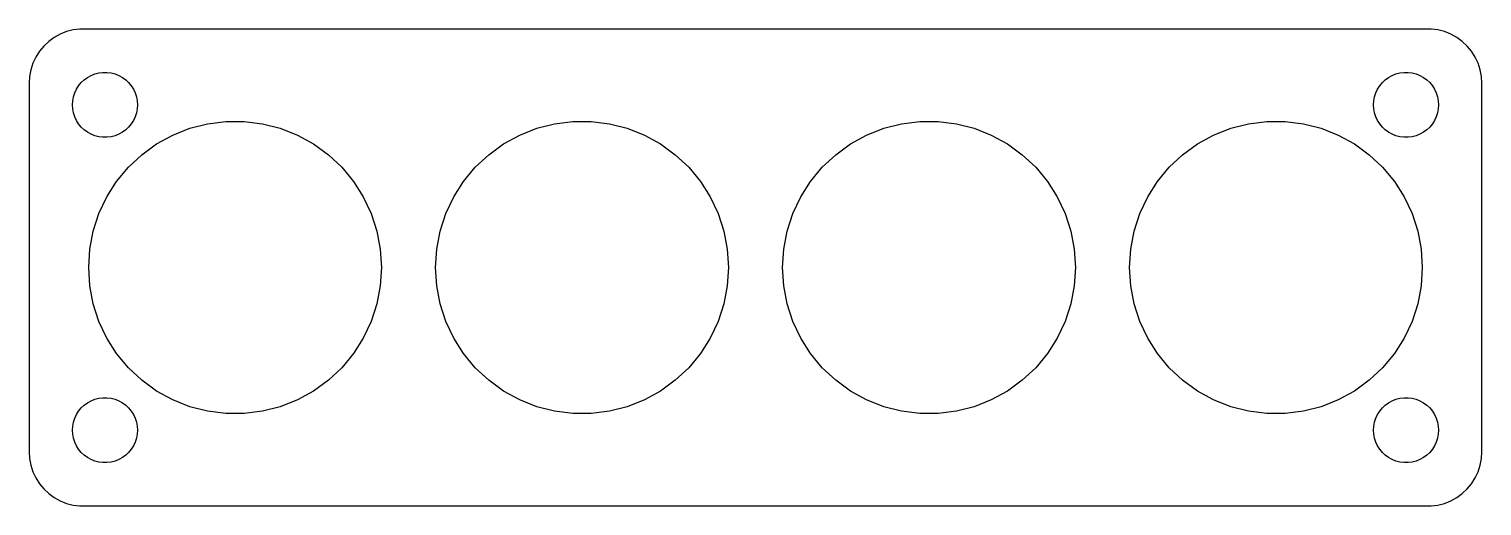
# Model space of a CAD drawing. Header units: metres. Extents: x -67 to 67, y -22 to 22.
import ezdxf

# ---------------------------------------------------------------- set-up
doc = ezdxf.new("R2010")
doc.units = ezdxf.units.M

msp = doc.modelspace()

# ---------------------------------------------------------------- linework, layer by layer
for p, q in [((-64.1289, 21.5241), (-64.6791, 21.2216)), ((-63.5451, 21.7553), (-64.1289, 21.5241)), ((-62.9369, 21.9114), (-63.5451, 21.7553)), ((-62.3139, 21.9901), (-62.9369, 21.9114)), ((62.3139, 21.9901), (-62.3139, 21.9901)), ((62.9369, 21.9114), (62.3139, 21.9901)), ((63.5451, 21.7553), (62.9369, 21.9114)), ((64.1289, 21.5241), (63.5451, 21.7553)), ((64.6791, 21.2216), (64.1289, 21.5241)), ((-65.6448, 20.4227), (-66.0451, 19.9389)), ((-65.1871, 20.8526), (-65.6448, 20.4227)), ((-64.6791, 21.2216), (-65.1871, 20.8526)), ((65.1871, 20.8526), (64.6791, 21.2216)), ((65.6448, 20.4227), (65.1871, 20.8526)), ((66.0451, 19.9389), (65.6448, 20.4227)), ((-66.6489, 18.8406), (-66.8429, 18.2434)), ((-66.3815, 19.4088), (-66.6489, 18.8406)), ((-66.0451, 19.9389), (-66.3815, 19.4088)), ((66.3815, 19.4088), (66.0451, 19.9389)), ((66.6489, 18.8406), (66.3815, 19.4088)), ((66.8429, 18.2434), (66.6489, 18.8406)), ((-66.9606, 17.6267), (-67, 17)), ((-66.8429, 18.2434), (-66.9606, 17.6267)), ((-61.9123, 17.3115), (-61.6075, 17.533)), ((-61.6075, 17.533), (-61.2773, 17.7145)), ((-61.2773, 17.7145), (-60.927, 17.8532)), ((-60.927, 17.8532), (-60.5621, 17.9469)), ((-60.5621, 17.9469), (-60.1884, 17.9941)), ((-60.1884, 17.9941), (-59.8116, 17.9941)), ((-59.8116, 17.9941), (-59.4379, 17.9469)), ((-59.4379, 17.9469), (-59.0729, 17.8532)), ((-59.0729, 17.8532), (-58.7227, 17.7145)), ((-58.7227, 17.7145), (-58.3925, 17.533)), ((-58.3925, 17.533), (-58.0877, 17.3115)), ((58.0877, 17.3115), (58.3925, 17.533)), ((58.3925, 17.533), (58.7227, 17.7145)), ((58.7227, 17.7145), (59.0729, 17.8532)), ((59.0729, 17.8532), (59.4379, 17.9469)), ((59.4379, 17.9469), (59.8116, 17.9941)), ((59.8116, 17.9941), (60.1884, 17.9941)), ((60.1884, 17.9941), (60.5621, 17.9469)), ((60.5621, 17.9469), (60.927, 17.8532)), ((60.927, 17.8532), (61.2773, 17.7145)), ((61.2773, 17.7145), (61.6075, 17.533)), ((61.6075, 17.533), (61.9123, 17.3115)), ((66.9606, 17.6267), (66.8429, 18.2434)), ((67, 17), (66.9606, 17.6267)), ((-67, 17), (-67, -17)), ((-62.9057, 15.7461), (-62.7893, 16.1044)), ((-62.7893, 16.1044), (-62.6289, 16.4453)), ((-62.6289, 16.4453), (-62.427, 16.7634)), ((-62.427, 16.7634), (-62.1869, 17.0536)), ((-62.1869, 17.0536), (-61.9123, 17.3115)), ((-58.0877, 17.3115), (-57.8131, 17.0536)), ((-57.8131, 17.0536), (-57.5729, 16.7634)), ((-57.5729, 16.7634), (-57.3711, 16.4453)), ((-57.3711, 16.4453), (-57.2107, 16.1044)), ((-57.2107, 16.1044), (-57.0942, 15.7461)), ((57.0942, 15.7461), (57.2107, 16.1044)), ((57.2107, 16.1044), (57.3711, 16.4453)), ((57.3711, 16.4453), (57.5729, 16.7634)), ((57.5729, 16.7634), (57.8131, 17.0536)), ((57.8131, 17.0536), (58.0877, 17.3115)), ((61.9123, 17.3115), (62.1869, 17.0536)), ((62.1869, 17.0536), (62.427, 16.7634)), ((62.427, 16.7634), (62.6289, 16.4453)), ((62.6289, 16.4453), (62.7893, 16.1044)), ((62.7893, 16.1044), (62.9057, 15.7461)), ((67, -17), (67, 17)), ((-63, 15), (-62.9763, 15.376)), ((-62.9763, 14.624), (-63, 15)), ((-62.9763, 15.376), (-62.9057, 15.7461)), ((-57.0942, 15.7461), (-57.0237, 15.376)), ((-57.0237, 15.376), (-57, 15)), ((-57, 15), (-57.0237, 14.624)), ((57, 15), (57.0237, 15.376)), ((57.0237, 14.624), (57, 15)), ((57.0237, 15.376), (57.0942, 15.7461)), ((62.9057, 15.7461), (62.9763, 15.376)), ((62.9763, 15.376), (63, 15)), ((63, 15), (62.9763, 14.624)), ((-62.9057, 14.2539), (-62.9763, 14.624)), ((-62.7893, 13.8956), (-62.9057, 14.2539)), ((-62.6289, 13.5547), (-62.7893, 13.8956)), ((-62.427, 13.2366), (-62.6289, 13.5547)), ((-57.3711, 13.5547), (-57.5729, 13.2366)), ((-57.2107, 13.8956), (-57.3711, 13.5547)), ((-57.0942, 14.2539), (-57.2107, 13.8956)), ((-57.0237, 14.624), (-57.0942, 14.2539)), ((-50.5296, 13.2609), (-48.8477, 13.4734)), ((-48.8477, 13.4734), (-47.1523, 13.4734)), ((-47.1523, 13.4734), (-45.4704, 13.2609)), ((-18.5296, 13.2609), (-16.8477, 13.4734)), ((-16.8477, 13.4734), (-15.1523, 13.4734)), ((-15.1523, 13.4734), (-13.4704, 13.2609)), ((13.4704, 13.2609), (15.1523, 13.4734)), ((15.1523, 13.4734), (16.8477, 13.4734)), ((16.8477, 13.4734), (18.5296, 13.2609)), ((45.4704, 13.2609), (47.1523, 13.4734)), ((47.1523, 13.4734), (48.8477, 13.4734)), ((48.8477, 13.4734), (50.5296, 13.2609)), ((57.0942, 14.2539), (57.0237, 14.624)), ((57.2107, 13.8956), (57.0942, 14.2539)), ((57.3711, 13.5547), (57.2107, 13.8956)), ((57.5729, 13.2366), (57.3711, 13.5547)), ((62.6289, 13.5547), (62.427, 13.2366)), ((62.7893, 13.8956), (62.6289, 13.5547)), ((62.9057, 14.2539), (62.7893, 13.8956)), ((62.9763, 14.624), (62.9057, 14.2539)), ((-62.1869, 12.9464), (-62.427, 13.2366)), ((-61.9123, 12.6884), (-62.1869, 12.9464)), ((-61.6075, 12.467), (-61.9123, 12.6884)), ((-61.2773, 12.2855), (-61.6075, 12.467)), ((-60.927, 12.1468), (-61.2773, 12.2855)), ((-60.5621, 12.0531), (-60.927, 12.1468)), ((-59.0729, 12.1468), (-59.4379, 12.0531)), ((-58.7227, 12.2855), (-59.0729, 12.1468)), ((-58.3925, 12.467), (-58.7227, 12.2855)), ((-58.0877, 12.6884), (-58.3925, 12.467)), ((-57.8131, 12.9464), (-58.0877, 12.6884)), ((-57.5729, 13.2366), (-57.8131, 12.9464)), ((-55.2337, 11.3984), (-53.748, 12.2152)), ((-53.748, 12.2152), (-52.1717, 12.8392)), ((-52.1717, 12.8392), (-50.5296, 13.2609)), ((-45.4704, 13.2609), (-43.8283, 12.8392)), ((-43.8283, 12.8392), (-42.252, 12.2152)), ((-42.252, 12.2152), (-40.7663, 11.3984)), ((-23.2337, 11.3984), (-21.748, 12.2152)), ((-21.748, 12.2152), (-20.1717, 12.8392)), ((-20.1717, 12.8392), (-18.5296, 13.2609)), ((-13.4704, 13.2609), (-11.8283, 12.8392)), ((-11.8283, 12.8392), (-10.252, 12.2152)), ((-10.252, 12.2152), (-8.76633, 11.3984)), ((8.76633, 11.3984), (10.252, 12.2152)), ((10.252, 12.2152), (11.8283, 12.8392)), ((11.8283, 12.8392), (13.4704, 13.2609)), ((18.5296, 13.2609), (20.1717, 12.8392)), ((20.1717, 12.8392), (21.748, 12.2152)), ((21.748, 12.2152), (23.2337, 11.3984)), ((40.7663, 11.3984), (42.252, 12.2152)), ((42.252, 12.2152), (43.8283, 12.8392)), ((43.8283, 12.8392), (45.4704, 13.2609)), ((50.5296, 13.2609), (52.1717, 12.8392)), ((52.1717, 12.8392), (53.748, 12.2152)), ((53.748, 12.2152), (55.2337, 11.3984)), ((57.8131, 12.9464), (57.5729, 13.2366)), ((58.0877, 12.6884), (57.8131, 12.9464)), ((58.3925, 12.467), (58.0877, 12.6884)), ((58.7227, 12.2855), (58.3925, 12.467)), ((59.0729, 12.1468), (58.7227, 12.2855)), ((59.4379, 12.0531), (59.0729, 12.1468)), ((60.927, 12.1468), (60.5621, 12.0531)), ((61.2773, 12.2855), (60.927, 12.1468)), ((61.6075, 12.467), (61.2773, 12.2855)), ((61.9123, 12.6884), (61.6075, 12.467)), ((62.1869, 12.9464), (61.9123, 12.6884)), ((62.427, 13.2366), (62.1869, 12.9464)), ((-60.1884, 12.0059), (-60.5621, 12.0531)), ((-59.8116, 12.0059), (-60.1884, 12.0059)), ((-59.4379, 12.0531), (-59.8116, 12.0059)), ((-56.6052, 10.4019), (-55.2337, 11.3984)), ((-40.7663, 11.3984), (-39.3948, 10.4019)), ((-24.6052, 10.4019), (-23.2337, 11.3984)), ((-8.76633, 11.3984), (-7.39478, 10.4019)), ((7.39478, 10.4019), (8.76633, 11.3984)), ((23.2337, 11.3984), (24.6052, 10.4019)), ((39.3948, 10.4019), (40.7663, 11.3984)), ((55.2337, 11.3984), (56.6052, 10.4019)), ((59.8116, 12.0059), (59.4379, 12.0531)), ((60.1884, 12.0059), (59.8116, 12.0059)), ((60.5621, 12.0531), (60.1884, 12.0059)), ((-57.8411, 9.24138), (-56.6052, 10.4019)), ((-39.3948, 10.4019), (-38.1589, 9.24138)), ((-25.8411, 9.24138), (-24.6052, 10.4019)), ((-7.39478, 10.4019), (-6.15892, 9.24138)), ((6.15892, 9.24138), (7.39478, 10.4019)), ((24.6052, 10.4019), (25.8411, 9.24138)), ((38.1589, 9.24138), (39.3948, 10.4019)), ((56.6052, 10.4019), (57.8411, 9.24138)), ((-58.9217, 7.93509), (-57.8411, 9.24138)), ((-38.1589, 9.24138), (-37.0783, 7.93509)), ((-26.9217, 7.93509), (-25.8411, 9.24138)), ((-6.15892, 9.24138), (-5.07826, 7.93509)), ((5.07826, 7.93509), (6.15892, 9.24138)), ((25.8411, 9.24138), (26.9217, 7.93509)), ((37.0783, 7.93509), (38.1589, 9.24138)), ((57.8411, 9.24138), (58.9217, 7.93509)), ((-59.8301, 6.50366), (-58.9217, 7.93509)), ((-37.0783, 7.93509), (-36.1699, 6.50366)), ((-27.8301, 6.50366), (-26.9217, 7.93509)), ((-5.07826, 7.93509), (-4.16985, 6.50366)), ((4.16985, 6.50366), (5.07826, 7.93509)), ((26.9217, 7.93509), (27.8301, 6.50366)), ((36.1699, 6.50366), (37.0783, 7.93509)), ((58.9217, 7.93509), (59.8301, 6.50366)), ((-60.552, 4.96968), (-59.8301, 6.50366)), ((-36.1699, 6.50366), (-35.448, 4.96968)), ((-28.552, 4.96968), (-27.8301, 6.50366)), ((-4.16985, 6.50366), (-3.44801, 4.96968)), ((3.44801, 4.96968), (4.16985, 6.50366)), ((27.8301, 6.50366), (28.552, 4.96968)), ((35.448, 4.96968), (36.1699, 6.50366)), ((59.8301, 6.50366), (60.552, 4.96968)), ((-61.0759, 3.3573), (-60.552, 4.96968)), ((-35.448, 4.96968), (-34.9241, 3.3573)), ((-29.0759, 3.3573), (-28.552, 4.96968)), ((-3.44801, 4.96968), (-2.92412, 3.3573)), ((2.92412, 3.3573), (3.44801, 4.96968)), ((28.552, 4.96968), (29.0759, 3.3573)), ((34.9241, 3.3573), (35.448, 4.96968)), ((60.552, 4.96968), (61.0759, 3.3573)), ((-61.3935, 1.69199), (-61.0759, 3.3573)), ((-34.9241, 3.3573), (-34.6064, 1.69199)), ((-29.3935, 1.69199), (-29.0759, 3.3573)), ((-2.92412, 3.3573), (-2.60645, 1.69199)), ((2.60645, 1.69199), (2.92412, 3.3573)), ((29.0759, 3.3573), (29.3935, 1.69199)), ((34.6064, 1.69199), (34.9241, 3.3573)), ((61.0759, 3.3573), (61.3935, 1.69199)), ((-61.5, 0), (-61.3935, 1.69199)), ((-34.6064, 1.69199), (-34.5, 0)), ((-29.5, 0), (-29.3935, 1.69199)), ((-2.60645, 1.69199), (-2.5, 0)), ((2.5, 0), (2.60645, 1.69199)), ((29.3935, 1.69199), (29.5, 0)), ((34.5, 0), (34.6064, 1.69199)), ((61.3935, 1.69199), (61.5, 0)), ((-61.3935, -1.69199), (-61.5, 0)), ((-34.5, 0), (-34.6064, -1.69199)), ((-29.3935, -1.69199), (-29.5, 0)), ((-2.5, 0), (-2.60645, -1.69199)), ((2.60645, -1.69199), (2.5, 0)), ((29.5, 0), (29.3935, -1.69199)), ((34.6064, -1.69199), (34.5, 0)), ((61.5, 0), (61.3935, -1.69199)), ((-61.0759, -3.3573), (-61.3935, -1.69199)), ((-34.6064, -1.69199), (-34.9241, -3.3573)), ((-29.0759, -3.3573), (-29.3935, -1.69199)), ((-2.60645, -1.69199), (-2.92412, -3.3573)), ((2.92412, -3.3573), (2.60645, -1.69199)), ((29.3935, -1.69199), (29.0759, -3.3573)), ((34.9241, -3.3573), (34.6064, -1.69199)), ((61.3935, -1.69199), (61.0759, -3.3573)), ((-60.552, -4.96968), (-61.0759, -3.3573)), ((-34.9241, -3.3573), (-35.448, -4.96968)), ((-28.552, -4.96968), (-29.0759, -3.3573)), ((-2.92412, -3.3573), (-3.44801, -4.96968)), ((3.44801, -4.96968), (2.92412, -3.3573)), ((29.0759, -3.3573), (28.552, -4.96968)), ((35.448, -4.96968), (34.9241, -3.3573)), ((61.0759, -3.3573), (60.552, -4.96968)), ((-59.8301, -6.50366), (-60.552, -4.96968)), ((-35.448, -4.96968), (-36.1699, -6.50366)), ((-27.8301, -6.50366), (-28.552, -4.96968)), ((-3.44801, -4.96968), (-4.16985, -6.50366)), ((4.16985, -6.50366), (3.44801, -4.96968)), ((28.552, -4.96968), (27.8301, -6.50366)), ((36.1699, -6.50366), (35.448, -4.96968)), ((60.552, -4.96968), (59.8301, -6.50366)), ((-58.9217, -7.93509), (-59.8301, -6.50366)), ((-36.1699, -6.50366), (-37.0783, -7.93509)), ((-26.9217, -7.93509), (-27.8301, -6.50366)), ((-4.16985, -6.50366), (-5.07826, -7.93509)), ((5.07826, -7.93509), (4.16985, -6.50366)), ((27.8301, -6.50366), (26.9217, -7.93509)), ((37.0783, -7.93509), (36.1699, -6.50366)), ((59.8301, -6.50366), (58.9217, -7.93509)), ((-57.8411, -9.24138), (-58.9217, -7.93509)), ((-37.0783, -7.93509), (-38.1589, -9.24138)), ((-25.8411, -9.24138), (-26.9217, -7.93509)), ((-5.07826, -7.93509), (-6.15892, -9.24138)), ((6.15892, -9.24138), (5.07826, -7.93509)), ((26.9217, -7.93509), (25.8411, -9.24138)), ((38.1589, -9.24138), (37.0783, -7.93509)), ((58.9217, -7.93509), (57.8411, -9.24138)), ((-56.6052, -10.4019), (-57.8411, -9.24138)), ((-38.1589, -9.24138), (-39.3948, -10.4019)), ((-24.6052, -10.4019), (-25.8411, -9.24138)), ((-6.15892, -9.24138), (-7.39478, -10.4019)), ((7.39478, -10.4019), (6.15892, -9.24138)), ((25.8411, -9.24138), (24.6052, -10.4019)), ((39.3948, -10.4019), (38.1589, -9.24138)), ((57.8411, -9.24138), (56.6052, -10.4019)), ((-55.2337, -11.3984), (-56.6052, -10.4019)), ((-39.3948, -10.4019), (-40.7663, -11.3984)), ((-23.2337, -11.3984), (-24.6052, -10.4019)), ((-7.39478, -10.4019), (-8.76633, -11.3984)), ((8.76633, -11.3984), (7.39478, -10.4019)), ((24.6052, -10.4019), (23.2337, -11.3984)), ((40.7663, -11.3984), (39.3948, -10.4019)), ((56.6052, -10.4019), (55.2337, -11.3984)), ((-60.927, -12.1468), (-60.5621, -12.0531)), ((-60.5621, -12.0531), (-60.1884, -12.0059)), ((-60.1884, -12.0059), (-59.8116, -12.0059)), ((-59.8116, -12.0059), (-59.4379, -12.0531)), ((-59.4379, -12.0531), (-59.0729, -12.1468)), ((-53.748, -12.2152), (-55.2337, -11.3984)), ((-40.7663, -11.3984), (-42.252, -12.2152)), ((-21.748, -12.2152), (-23.2337, -11.3984)), ((-8.76633, -11.3984), (-10.252, -12.2152)), ((10.252, -12.2152), (8.76633, -11.3984)), ((23.2337, -11.3984), (21.748, -12.2152)), ((42.252, -12.2152), (40.7663, -11.3984)), ((55.2337, -11.3984), (53.748, -12.2152)), ((59.0729, -12.1468), (59.4379, -12.0531)), ((59.4379, -12.0531), (59.8116, -12.0059)), ((59.8116, -12.0059), (60.1884, -12.0059)), ((60.1884, -12.0059), (60.5621, -12.0531)), ((60.5621, -12.0531), (60.927, -12.1468)), ((-62.6289, -13.5547), (-62.427, -13.2366)), ((-62.427, -13.2366), (-62.1869, -12.9464)), ((-62.1869, -12.9464), (-61.9123, -12.6884)), ((-61.9123, -12.6884), (-61.6075, -12.467)), ((-61.6075, -12.467), (-61.2773, -12.2855)), ((-61.2773, -12.2855), (-60.927, -12.1468)), ((-59.0729, -12.1468), (-58.7227, -12.2855)), ((-58.7227, -12.2855), (-58.3925, -12.467)), ((-58.3925, -12.467), (-58.0877, -12.6884)), ((-58.0877, -12.6884), (-57.8131, -12.9464)), ((-57.8131, -12.9464), (-57.5729, -13.2366)), ((-57.5729, -13.2366), (-57.3711, -13.5547)), ((-52.1717, -12.8392), (-53.748, -12.2152)), ((-50.5296, -13.2609), (-52.1717, -12.8392)), ((-48.8477, -13.4734), (-50.5296, -13.2609)), ((-45.4704, -13.2609), (-47.1523, -13.4734)), ((-43.8283, -12.8392), (-45.4704, -13.2609)), ((-42.252, -12.2152), (-43.8283, -12.8392)), ((-20.1717, -12.8392), (-21.748, -12.2152)), ((-18.5296, -13.2609), (-20.1717, -12.8392)), ((-16.8477, -13.4734), (-18.5296, -13.2609)), ((-13.4704, -13.2609), (-15.1523, -13.4734)), ((-11.8283, -12.8392), (-13.4704, -13.2609)), ((-10.252, -12.2152), (-11.8283, -12.8392)), ((11.8283, -12.8392), (10.252, -12.2152)), ((13.4704, -13.2609), (11.8283, -12.8392)), ((15.1523, -13.4734), (13.4704, -13.2609)), ((18.5296, -13.2609), (16.8477, -13.4734)), ((20.1717, -12.8392), (18.5296, -13.2609)), ((21.748, -12.2152), (20.1717, -12.8392)), ((43.8283, -12.8392), (42.252, -12.2152)), ((45.4704, -13.2609), (43.8283, -12.8392)), ((47.1523, -13.4734), (45.4704, -13.2609)), ((50.5296, -13.2609), (48.8477, -13.4734)), ((52.1717, -12.8392), (50.5296, -13.2609)), ((53.748, -12.2152), (52.1717, -12.8392)), ((57.3711, -13.5547), (57.5729, -13.2366)), ((57.5729, -13.2366), (57.8131, -12.9464)), ((57.8131, -12.9464), (58.0877, -12.6884)), ((58.0877, -12.6884), (58.3925, -12.467)), ((58.3925, -12.467), (58.7227, -12.2855)), ((58.7227, -12.2855), (59.0729, -12.1468)), ((60.927, -12.1468), (61.2773, -12.2855)), ((61.2773, -12.2855), (61.6075, -12.467)), ((61.6075, -12.467), (61.9123, -12.6884)), ((61.9123, -12.6884), (62.1869, -12.9464)), ((62.1869, -12.9464), (62.427, -13.2366)), ((62.427, -13.2366), (62.6289, -13.5547)), ((-63, -15), (-62.9763, -14.624)), ((-62.9763, -14.624), (-62.9057, -14.2539)), ((-62.9057, -14.2539), (-62.7893, -13.8956)), ((-62.7893, -13.8956), (-62.6289, -13.5547)), ((-57.3711, -13.5547), (-57.2107, -13.8956)), ((-57.2107, -13.8956), (-57.0942, -14.2539)), ((-57.0942, -14.2539), (-57.0237, -14.624)), ((-57.0237, -14.624), (-57, -15)), ((-47.1523, -13.4734), (-48.8477, -13.4734)), ((-15.1523, -13.4734), (-16.8477, -13.4734)), ((16.8477, -13.4734), (15.1523, -13.4734)), ((48.8477, -13.4734), (47.1523, -13.4734)), ((57, -15), (57.0237, -14.624)), ((57.0237, -14.624), (57.0942, -14.2539)), ((57.0942, -14.2539), (57.2107, -13.8956)), ((57.2107, -13.8956), (57.3711, -13.5547)), ((62.6289, -13.5547), (62.7893, -13.8956)), ((62.7893, -13.8956), (62.9057, -14.2539)), ((62.9057, -14.2539), (62.9763, -14.624)), ((62.9763, -14.624), (63, -15)), ((-62.9763, -15.376), (-63, -15)), ((-62.9057, -15.7461), (-62.9763, -15.376)), ((-62.7893, -16.1044), (-62.9057, -15.7461)), ((-57.0942, -15.7461), (-57.2107, -16.1044)), ((-57.0237, -15.376), (-57.0942, -15.7461)), ((-57, -15), (-57.0237, -15.376)), ((57.0237, -15.376), (57, -15)), ((57.0942, -15.7461), (57.0237, -15.376)), ((57.2107, -16.1044), (57.0942, -15.7461)), ((62.9057, -15.7461), (62.7893, -16.1044)), ((62.9763, -15.376), (62.9057, -15.7461)), ((63, -15), (62.9763, -15.376)), ((-67, -17), (-66.9606, -17.6267)), ((-62.6289, -16.4453), (-62.7893, -16.1044)), ((-62.427, -16.7634), (-62.6289, -16.4453)), ((-62.1869, -17.0536), (-62.427, -16.7634)), ((-61.9123, -17.3115), (-62.1869, -17.0536)), ((-61.6075, -17.533), (-61.9123, -17.3115)), ((-58.0877, -17.3115), (-58.3925, -17.533)), ((-57.8131, -17.0536), (-58.0877, -17.3115)), ((-57.5729, -16.7634), (-57.8131, -17.0536)), ((-57.3711, -16.4453), (-57.5729, -16.7634)), ((-57.2107, -16.1044), (-57.3711, -16.4453)), ((57.3711, -16.4453), (57.2107, -16.1044)), ((57.5729, -16.7634), (57.3711, -16.4453)), ((57.8131, -17.0536), (57.5729, -16.7634)), ((58.0877, -17.3115), (57.8131, -17.0536)), ((58.3925, -17.533), (58.0877, -17.3115)), ((61.9123, -17.3115), (61.6075, -17.533)), ((62.1869, -17.0536), (61.9123, -17.3115)), ((62.427, -16.7634), (62.1869, -17.0536)), ((62.6289, -16.4453), (62.427, -16.7634)), ((62.7893, -16.1044), (62.6289, -16.4453)), ((66.9606, -17.6267), (67, -17)), ((-66.9606, -17.6267), (-66.8429, -18.2434)), ((-66.8429, -18.2434), (-66.6489, -18.8406)), ((-61.2773, -17.7145), (-61.6075, -17.533)), ((-60.927, -17.8532), (-61.2773, -17.7145)), ((-60.5621, -17.9469), (-60.927, -17.8532)), ((-60.1884, -17.9941), (-60.5621, -17.9469)), ((-59.8116, -17.9941), (-60.1884, -17.9941)), ((-59.4379, -17.9469), (-59.8116, -17.9941)), ((-59.0729, -17.8532), (-59.4379, -17.9469)), ((-58.7227, -17.7145), (-59.0729, -17.8532)), ((-58.3925, -17.533), (-58.7227, -17.7145)), ((58.7227, -17.7145), (58.3925, -17.533)), ((59.0729, -17.8532), (58.7227, -17.7145)), ((59.4379, -17.9469), (59.0729, -17.8532)), ((59.8116, -17.9941), (59.4379, -17.9469)), ((60.1884, -17.9941), (59.8116, -17.9941)), ((60.5621, -17.9469), (60.1884, -17.9941)), ((60.927, -17.8532), (60.5621, -17.9469)), ((61.2773, -17.7145), (60.927, -17.8532)), ((61.6075, -17.533), (61.2773, -17.7145)), ((66.6489, -18.8406), (66.8429, -18.2434)), ((66.8429, -18.2434), (66.9606, -17.6267)), ((-66.6489, -18.8406), (-66.3815, -19.4088)), ((-66.3815, -19.4088), (-66.0451, -19.9389)), ((-66.0451, -19.9389), (-65.6448, -20.4227)), ((65.6448, -20.4227), (66.0451, -19.9389)), ((66.0451, -19.9389), (66.3815, -19.4088)), ((66.3815, -19.4088), (66.6489, -18.8406)), ((-65.6448, -20.4227), (-65.1871, -20.8526)), ((-65.1871, -20.8526), (-64.6791, -21.2216)), ((-64.6791, -21.2216), (-64.1289, -21.5241)), ((64.1289, -21.5241), (64.6791, -21.2216)), ((64.6791, -21.2216), (65.1871, -20.8526)), ((65.1871, -20.8526), (65.6448, -20.4227)), ((-64.1289, -21.5241), (-63.5451, -21.7553)), ((-63.5451, -21.7553), (-62.9369, -21.9114)), ((-62.9369, -21.9114), (-62.3139, -21.9901)), ((-62.3139, -21.9901), (62.3139, -21.9901)), ((62.3139, -21.9901), (62.9369, -21.9114)), ((62.9369, -21.9114), (63.5451, -21.7553)), ((63.5451, -21.7553), (64.1289, -21.5241))]:
    msp.add_line(p, q)

doc.saveas('drawing.dxf')
